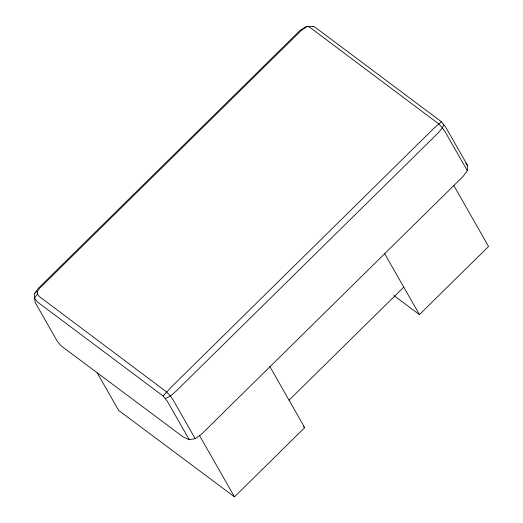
<?xml version="1.0" encoding="UTF-8"?>
<svg xmlns="http://www.w3.org/2000/svg" width="523" height="523" viewBox="0 0 523 523"><rect width="100%" height="100%" fill="white"/><g stroke="black" fill="none" stroke-linecap="round" stroke-linejoin="round"><path stroke-width="0.78" d="M34.636 293.449L34.433 298.117L35.283 302.693L57.21 341.133L60.995 345.768L183.318 437.051L189.195 439.627L195.223 438.705L201.407 434.286L463.025 176.493L467.274 170.629L467.51 165.379L445.583 126.939L441.373 121.722L316.114 27.987L313.682 26.431L306.367 26.392L300.032 30.445L38.414 288.238L34.636 293.449L37.564 291.219L39.925 287.964L301.542 30.171L307.707 26.15L311.59 28.634L438.62 123.846L442.432 127.939L445.348 132.188L467.274 170.629M189.195 439.627L167.268 401.187L163.058 395.976L37.8 302.235L34.433 298.117L37.434 294.135L37.564 291.219M443.759 124.278L442.432 127.939L437.816 133.267L176.199 391.06L170.38 396.016L165.445 398.533M163.058 395.976L171.91 386.464L433.528 128.665L441.373 121.722M289.042 400.173L403.756 287.14M97.226 372.86L118.649 410.411L234.474 496.85L304.706 427.644L269.861 366.545M393.897 295.56L419.42 314.604L488.567 246.464L453.814 185.528M312.846 26.588L313.682 26.431M303.399 426.663L304.706 427.644M465.614 163.058L467.51 165.379M37.434 294.135L39.539 296.711L166.569 391.923L170.38 396.016L173.296 400.265L195.223 438.705M384.575 253.511L419.42 314.604M199.315 435.208L234.474 496.85"/></g></svg>
